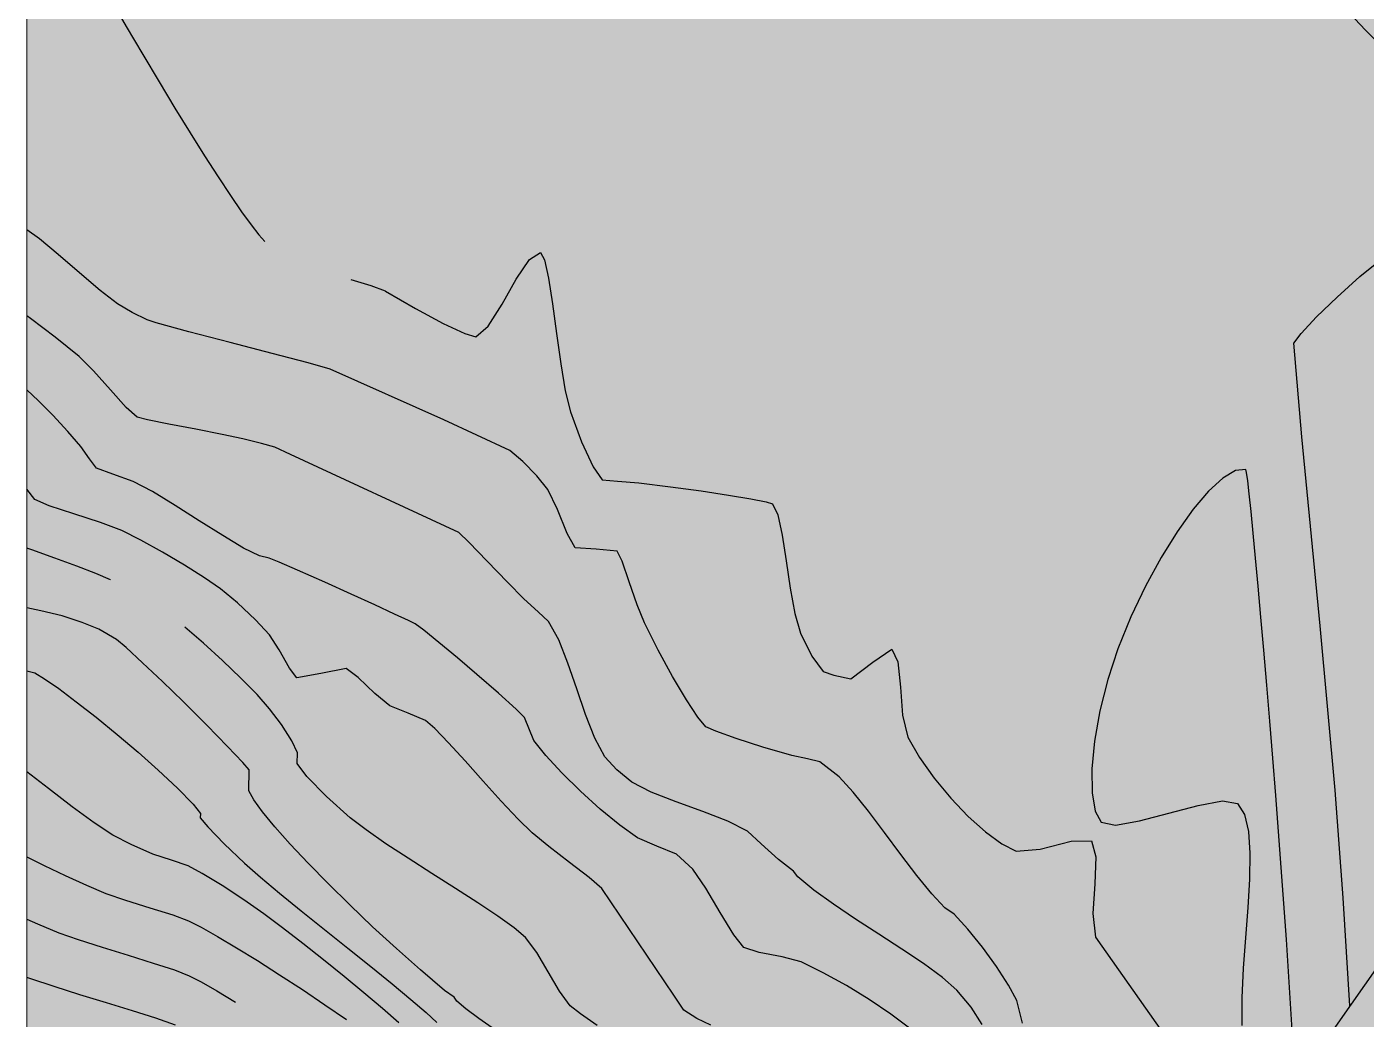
# Model space of a CAD drawing. Extents: x -367 to 63045, y 275 to 109039.
# Drawn here: x 62089 to 62141.7, y 108476.5 to 108515.5 of the extents above; entities that cross this region are included whole.
import ezdxf

# ---------------------------------------------------------------- set-up
doc = ezdxf.new("R2010")
doc.units = 0
doc.header["$LTSCALE"] = 25.401856
doc.header["$MEASUREMENT"] = 0
for name, color, linetype in [('colore lago', 131, 'Continuous'), ('curve livello 5m', 7, 'Continuous'), ('Per+Mod Surf', 7, 'Continuous')]:
    doc.layers.add(name, color=color, linetype=linetype)
doc.layers.add('Colori bordi', color=5, linetype='Continuous', plot=False)
doc.layers.add('no_plot', color=5, linetype='Continuous', plot=False)

msp = doc.modelspace()

# ---------------------------------------------------------------- hatches: boundary and pattern name
at = {"layer": 'colore lago', "linetype": 'Continuous', "lineweight": 0}
msp.add_hatch(color=256, dxfattribs=at).paths.add_polyline_path([(62184.44037, 108578.69715), (62185.03434, 108578.125), (62185.55328, 108577.07553), (62184.71184, 108576.84218), (62189.10999, 108571.21279), (62202.4034, 108574.89937), (62203.10581, 108574.00033), (62197.58567, 108564.24353), (62201.98383, 108558.61423), (62202.78383, 108560.02814), (62202.78383, 108558.46665), (62203.82904, 108556.4937), (62204.32435, 108555.55874), (62204.73393, 108554.78562), (62204.99715, 108554.28875), (62205.31668, 108553.6856), (62206.09904, 108553.14835), (62206.994, 108552.58011), (62207.77037, 108552.12865), (62208.28489, 108551.88137), (62208.98831, 108551.7939), (62209.75528, 108551.70767), (62210.27698, 108551.52482), (62211.05005, 108551.20587), (62211.84255, 108550.8465), (62212.31081, 108550.58878), (62213.28943, 108549.57594), (62214.66393, 108548.14578), (62215.45723, 108547.3376), (62216.16484, 108546.6219), (62216.68181, 108546.10437), (62216.90318, 108545.89072), (62217.44028, 108545.65476), (62218.04836, 108545.19124), (62218.87708, 108544.48294), (62219.4919, 108543.90061), (62219.85139, 108543.51423), (62220.22605, 108542.63483), (62220.56531, 108541.56721), (62220.9211, 108540.79857), (62221.36372, 108540.51775), (62221.86652, 108540.21289), (62222.46332, 108539.50212), (62223.10529, 108538.59681), (62223.70955, 108537.87247), (62224.20518, 108537.55122), (62224.69366, 108537.28115), (62225.15194, 108537.02649), (62225.71553, 108536.65965), (62226.50081, 108536.12628), (62227.3663, 108535.52374), (62228.1705, 108534.9494), (62229.08636, 108534.26713), (62230.1381, 108533.46091), (62231.0102, 108532.77261), (62231.91617, 108532.02959), (62232.79706, 108531.29172), (62233.57004, 108530.62991), (62234.15231, 108530.11507), (62234.46103, 108529.81812), (62235.02241, 108528.93574), (62235.50983, 108528.21194), (62236.1616, 108527.97079), (62237.88452, 108527.35259), (62236.19155, 108519.02067), (62235.95115, 108517.8376), (62230.60336, 108518.76617), (62225.09835, 108519.31118), (62219.53535, 108519.50718), (62213.99236, 108519.34019), (62208.44135, 108518.81819), (62202.96136, 108517.90819), (62197.53735, 108516.63019), (62192.21835, 108515.03521), (62187.02936, 108513.0682), (62181.96335, 108510.75821), (62177.07535, 108508.14421), (62172.35535, 108505.18521), (62168.15134, 108502.19022), (62163.99534, 108498.79922), (62159.92034, 108495.02322), (62156.87234, 108491.82123), (62153.58533, 108487.9912), (62151.00034, 108484.57322), (62147.89234, 108479.97022), (62145.09534, 108475.15423), (62142.62333, 108470.19523), (62140.49932, 108465.06123), (62138.70632, 108459.79123), (62137.26532, 108454.41924), (62136.17032, 108448.97023), (62135.44131, 108443.47724), (62135.08431, 108438.09823), (62135.07531, 108432.54122), (62135.4223, 108426.97924), (62136.1643, 108421.48524), (62137.24929, 108416.02824), (62138.11624, 108412.81415), (62136.87629, 108410.16824), (62132.8128, 108408.61126), (62132.07881, 108409.20236), (62131.22289, 108409.67071), (62130.50179, 108409.8758), (62129.73905, 108409.66836), (62128.79583, 108409.16644), (62127.82182, 108408.63823), (62126.9667, 108408.35186), (62126.4708, 108408.43826), (62125.54632, 108408.64534), (62123.26174, 108409.24028), (62120.33075, 108410.05585), (62117.14751, 108410.95602), (62114.10621, 108411.80472), (62111.601, 108412.46593), (62110.85667, 108412.63236), (62109.99272, 108412.81634), (62109.48217, 108412.93677), (62108.8675, 108413.23396), (62108.1109, 108413.60641), (62106.96975, 108414.09549), (62105.58923, 108414.65753), (62104.07452, 108415.25987), (62102.53083, 108415.86981), (62101.06332, 108416.45468), (62099.7772, 108416.98179), (62098.77764, 108417.41846), (62098.12077, 108417.74642), (62097.08202, 108418.402), (62094.14205, 108420.10043), (62090.9826, 108422.11739), (62089.00829, 108423.4159), (62089.0084, 108612.37278), (62120.88999, 108629.95032), (62123.51589, 108627.78348), (62127.40046, 108624.87082), (62132.09238, 108621.99255), (62137.11189, 108618.69874), (62141.9676, 108615.09259), (62145.99091, 108612.94276), (62152.41989, 108607.98332), (62153.53281, 108607.46368), (62154.64574, 108606.94403), (62153.74834, 108606.61531), (62152.36859, 108606.1099), (62157.20571, 108600.8529), (62170.15914, 108605.59782), (62170.93166, 108604.75824), (62166.215, 108594.58868), (62171.05211, 108589.33168), (62172.53972, 108592.53911), (62173.61881, 108592.04274), (62173.89927, 108591.77136), (62174.52108, 108591.27829), (62175.29877, 108590.71102), (62176.16099, 108590.1049), (62177.03637, 108589.49528), (62177.85355, 108588.91749), (62178.54117, 108588.40689), (62179.02787, 108587.99882), (62179.46911, 108587.46018), (62180.05431, 108586.73849), (62180.60099, 108586.11149), (62181.23677, 108585.39235), (62181.56921, 108585.00258), (62181.87023, 108584.35861), (62182.1683, 108583.51591), (62182.76671, 108581.60651), (62183.0726, 108580.72588), (62183.38664, 108580.01867)])

# ---------------------------------------------------------------- linework, layer by layer
at = {"layer": 'Colori bordi', "linetype": 'Continuous', "lineweight": 0, "flags": 128}
msp.add_lwpolyline([(62089.00829, 108423.4159), (62089.0084, 108612.37278)], dxfattribs=at)
at = {"layer": 'curve livello 5m', "color": 2, "flags": 128}
for points in [[(62092.39083, 108516.40348), (62092.91373, 108515.50057), (62093.56539, 108514.39239), (62094.20721, 108513.31751), (62094.83206, 108512.28749), (62095.43281, 108511.31388), (62096.00234, 108510.4082), (62096.53353, 108509.58202), (62097.01926, 108508.84687), (62097.45239, 108508.2143), (62097.82582, 108507.69586), (62098.1324, 108507.30309), (62098.36503, 108507.04753), (62098.36503, 108507.04753)], [(62101.74686, 108505.5469), (62102.54357, 108505.31184), (62103.10208, 108505.1027), (62103.10208, 108505.1027), (62103.11222, 108505.09526), (62104.28972, 108504.40618), (62105.38653, 108503.82107), (62106.23584, 108503.4241), (62106.67085, 108503.29944), (62106.67085, 108503.29944), (62107.15159, 108503.7214), (62107.69789, 108504.57938), (62108.25699, 108505.55807), (62108.77614, 108506.34213), (62109.20259, 108506.61624), (62109.20259, 108506.61624), (62109.36951, 108506.31903), (62109.52755, 108505.59892), (62109.68241, 108504.58993), (62109.83981, 108503.4261), (62110.00545, 108502.24145), (62110.18505, 108501.17), (62110.38433, 108500.34578), (62110.38433, 108500.34578), (62110.81879, 108499.17319), (62111.28056, 108498.18262), (62111.6311, 108497.67124), (62111.6311, 108497.67124), (62112.23326, 108497.61883), (62113.07349, 108497.55656), (62113.07349, 108497.55656), (62114.32586, 108497.40098), (62115.52564, 108497.23746), (62116.59972, 108497.07745), (62117.47501, 108496.93238), (62118.0784, 108496.81369), (62118.33679, 108496.73283), (62118.537, 108496.29702), (62118.709, 108495.50179), (62118.86861, 108494.49298), (62119.03167, 108493.41644), (62119.21398, 108492.41799), (62119.43139, 108491.64348), (62119.87757, 108490.74349), (62120.3205, 108490.14015), (62120.74152, 108489.99893), (62121.41506, 108489.84664), (62122.27505, 108490.51071), (62123.02207, 108491.02274), (62123.26628, 108490.51599), (62123.36346, 108489.52757), (62123.44786, 108488.42191), (62123.65375, 108487.56344), (62124.11769, 108486.76316), (62124.69179, 108485.9504), (62125.33881, 108485.16443), (62126.02151, 108484.44452), (62126.70266, 108483.82994), (62127.34501, 108483.35995), (62127.91133, 108483.07383), (62128.86222, 108483.15611), (62130.07418, 108483.46871), (62130.87665, 108483.48172), (62131.04856, 108482.8596), (62131.00415, 108481.79471), (62130.93348, 108480.62624), (62131.02663, 108479.69338), (62135.12744, 108473.89076)], [(62141.03658, 108476.99373), (62140.76658, 108481.2374), (62140.45848, 108485.47848), (62140.45848, 108485.47848), (62139.86327, 108491.93797), (62139.14294, 108499.37047), (62138.83765, 108503.05093), (62138.83765, 108503.05093), (62139.1168, 108503.43371), (62139.72197, 108504.07824), (62140.53187, 108504.86208), (62141.4252, 108505.66281), (62141.4252, 108505.66281), (62142.03182, 108506.15813)], [(62092.29395, 108493.74374), (62092.29395, 108493.74374), (62091.725, 108493.98969), (62090.97546, 108494.2834), (62090.11188, 108494.60105), (62089.2008, 108494.91881), (62089.00833, 108494.98225)], [(62111.4386, 108476.22493), (62110.78397, 108476.67621), (62110.38148, 108477.00133), (62109.95095, 108477.56955), (62109.50583, 108478.32663), (62109.05829, 108479.08962), (62108.62051, 108479.67558), (62108.17547, 108480.05911), (62107.53519, 108480.52302), (62106.74893, 108481.04792), (62105.86598, 108481.61442), (62104.93561, 108482.20312), (62104.0071, 108482.79463), (62103.12973, 108483.36956), (62102.35276, 108483.90852), (62101.72548, 108484.3921), (62100.79637, 108485.22745), (62100.02362, 108486.01614), (62099.63907, 108486.52155), (62099.64713, 108486.94822), (62099.4278, 108487.4102), (62099.02307, 108488.0508), (62098.55436, 108488.67785), (62098.06246, 108489.22955), (62097.42872, 108489.87713), (62096.70835, 108490.569), (62095.95656, 108491.25352), (62095.22855, 108491.87909)], [(62089.00833, 108480.40585), (62089.43595, 108480.21825), (62090.27078, 108479.87133), (62091.02864, 108479.59857), (62091.97392, 108479.29563), (62092.99466, 108478.9824), (62093.97891, 108478.67877), (62094.81468, 108478.40464), (62095.39003, 108478.17991), (62095.86141, 108477.93588), (62096.47989, 108477.58432), (62097.21628, 108477.14379)]]:
    msp.add_lwpolyline(points, dxfattribs=at)
at = {"layer": 'no_plot', "flags": 128}
for points in [[(62146.11856, 108515.78442), (62145.10353, 108515.05795), (62144.21849, 108514.45071), (62143.56515, 108514.03671), (62143.24521, 108513.88999), (62143.24521, 108513.88999), (62142.94876, 108514.09116), (62142.39057, 108514.60826), (62141.65361, 108515.3519), (62140.8208, 108516.23267)], [(62128.16281, 108476.31493), (62127.94538, 108477.20298), (62127.61149, 108477.8132), (62127.13775, 108478.53899), (62126.58354, 108479.29893), (62126.00824, 108480.01159), (62125.47123, 108480.59555), (62125.47123, 108480.59555), (62125.1117, 108480.85158), (62124.59314, 108481.40486), (62124.00799, 108482.125), (62123.38104, 108482.94818), (62122.73706, 108483.81056), (62122.10084, 108484.64832), (62121.49719, 108485.39763), (62120.95088, 108485.99466), (62120.95088, 108485.99466), (62120.18854, 108486.58737), (62119.70701, 108486.69968), (62119.09495, 108486.83462), (62119.09495, 108486.83462), (62117.95153, 108487.1709), (62116.90027, 108487.50779), (62116.09988, 108487.79203), (62115.70908, 108487.97039), (62115.39828, 108488.3409), (62114.94387, 108489.03171), (62114.40374, 108489.94497), (62113.83575, 108490.98284), (62113.29777, 108492.04746), (62113.0143, 108492.76021), (62112.69932, 108493.67068), (62112.41421, 108494.47678), (62112.22036, 108494.87645), (62111.40023, 108494.94341), (62110.56853, 108495.00777), (62110.25159, 108495.56893), (62109.87851, 108496.51364), (62109.49969, 108497.30063), (62109.06585, 108497.83461), (62108.51333, 108498.40011), (62108.0079, 108498.82747), (62105.4085, 108500.03264), (62100.93523, 108502.02569), (62100.0727, 108502.2782), (62098.66363, 108502.64772), (62097.00207, 108503.07303), (62095.38206, 108503.49293), (62094.09765, 108503.84619), (62093.73818, 108503.96204), (62093.14848, 108504.25704), (62092.57722, 108504.59449), (62091.89442, 108505.11614), (62091.07715, 108505.81204), (62090.24406, 108506.53762), (62089.51381, 108507.14833), (62089.00834, 108507.49734)], [(62126.56988, 108476.26571), (62126.14035, 108476.94953), (62125.58441, 108477.617), (62125.58441, 108477.617), (62125.01068, 108478.11275), (62124.27256, 108478.65342), (62123.42254, 108479.22524), (62122.51313, 108479.81444), (62121.59683, 108480.40725), (62120.72616, 108480.98991), (62119.9536, 108481.54863), (62119.33167, 108482.06966), (62119.33167, 108482.06966), (62119.1563, 108482.28642), (62118.56942, 108482.74271), (62117.89237, 108483.36982), (62117.35075, 108483.8619), (62116.57113, 108484.25885), (62115.58953, 108484.64086), (62114.54228, 108485.01752), (62113.56569, 108485.39836), (62112.79607, 108485.79296), (62112.21252, 108486.26867), (62111.73796, 108486.78762), (62111.34131, 108487.52025), (62110.97794, 108488.44266), (62110.63146, 108489.45869), (62110.28544, 108490.4722), (62109.92348, 108491.38702), (62109.52915, 108492.107), (62109.11417, 108492.48742), (62108.55614, 108492.99005), (62107.90876, 108493.64556), (62107.11085, 108494.4799), (62106.39642, 108495.22349), (62105.99948, 108495.60678), (62099.38252, 108498.67463), (62098.7556, 108498.95395), (62098.24176, 108499.10157), (62097.5086, 108499.28596), (62096.69646, 108499.45808), (62095.64916, 108499.6617), (62094.59258, 108499.86388), (62093.75259, 108500.03163), (62093.35508, 108500.13202), (62092.91922, 108500.52341), (62092.29934, 108501.21118), (62091.63397, 108501.95835), (62091.06166, 108502.5279), (62090.12477, 108503.28467), (62089.15246, 108504.02067), (62089.00834, 108504.12328)], [(62123.72338, 108476.11384), (62122.97824, 108476.67165), (62122.13355, 108477.24219), (62121.23539, 108477.79435), (62120.32982, 108478.29701), (62119.46293, 108478.71904), (62119.46293, 108478.71904), (62118.70776, 108478.92271), (62117.81054, 108479.0915), (62117.20474, 108479.28453), (62116.81059, 108479.78344), (62116.27885, 108480.66306), (62115.70799, 108481.62305), (62115.19645, 108482.36308), (62114.55549, 108482.95171), (62113.78671, 108483.27716), (62113.02319, 108483.60137), (62112.32218, 108484.10456), (62111.55465, 108484.7326), (62110.77718, 108485.4323), (62110.04632, 108486.15049), (62109.41863, 108486.834), (62108.95068, 108487.42967), (62108.57494, 108488.33456), (62108.24688, 108488.65885), (62107.55648, 108489.28543), (62106.71085, 108490.02631), (62105.94558, 108490.6758), (62105.20927, 108491.28512), (62104.61587, 108491.76123), (62104.27938, 108492.0111), (62104.02175, 108492.14113), (62103.47316, 108492.39888), (62102.69785, 108492.75503), (62101.76006, 108493.18028), (62100.72403, 108493.64534), (62099.65401, 108494.12089), (62098.93192, 108494.4352), (62098.53457, 108494.6001), (62098.15861, 108494.68129), (62097.53228, 108494.99257), (62096.71524, 108495.47987), (62095.79016, 108496.06437), (62094.83974, 108496.66728), (62093.94666, 108497.20981), (62093.19361, 108497.61314), (62092.39563, 108497.89109), (62091.74734, 108498.13097), (62091.47425, 108498.50536), (62091.13649, 108498.98544), (62090.6202, 108499.57887), (62090.02901, 108500.21451), (62089.46216, 108500.78866), (62089.01891, 108501.19762), (62089.00834, 108501.20605)], [(62138.90131, 108473.94047), (62138.541, 108479.6037), (62138.12983, 108485.26347), (62138.12983, 108485.26347), (62138.01057, 108486.73439), (62137.89011, 108488.18858), (62137.77008, 108489.60854), (62137.65208, 108490.97676), (62137.53773, 108492.27577), (62137.42865, 108493.48805), (62137.32644, 108494.59612), (62137.23273, 108495.58248), (62137.14912, 108496.42963), (62137.07723, 108497.12007), (62137.01868, 108497.63632), (62136.97507, 108497.96087), (62136.94802, 108498.07624), (62136.94802, 108498.07624), (62136.53548, 108498.03792), (62136.0377, 108497.74576), (62135.47543, 108497.22874), (62134.8694, 108496.51588), (62134.24034, 108495.63617), (62133.60901, 108494.61861), (62132.99612, 108493.49221), (62132.42243, 108492.28596), (62131.90867, 108491.02888), (62131.51246, 108489.82374), (62131.2074, 108488.59622), (62130.99926, 108487.40596), (62130.89378, 108486.3126), (62130.89672, 108485.37578), (62131.01383, 108484.65514), (62131.25087, 108484.2103), (62131.81659, 108484.09793), (62132.7676, 108484.26359), (62133.9137, 108484.5694), (62135.06465, 108484.87747), (62136.03022, 108485.04993), (62136.62021, 108484.94887), (62136.89623, 108484.52296), (62137.04859, 108483.85554), (62137.10261, 108482.99184), (62137.08364, 108481.97708), (62137.01703, 108480.85651), (62136.92812, 108479.67533), (62136.84225, 108478.47879), (62136.78477, 108477.31211), (62136.78102, 108476.22052)], [(62115.90366, 108476.23471), (62115.35005, 108476.49922), (62114.84297, 108476.82212), (62114.45037, 108477.41835), (62111.62291, 108481.60869), (62111.12768, 108482.03747), (62110.35509, 108482.62974), (62109.53144, 108483.25718), (62108.88308, 108483.79148), (62108.32809, 108484.33992), (62107.66633, 108485.0468), (62106.95276, 108485.8339), (62106.24239, 108486.62295), (62105.59018, 108487.3357), (62105.05111, 108487.89391), (62104.68018, 108488.21933), (62104.00106, 108488.49766), (62103.28312, 108488.78476), (62102.69006, 108489.28012), (62102.04197, 108489.90399), (62101.56973, 108490.25562), (62100.57024, 108490.05592), (62099.62476, 108489.88491), (62099.339, 108490.27358), (62098.93245, 108490.98925), (62098.5492, 108491.5873), (62098.00409, 108492.16808), (62097.29116, 108492.83462), (62096.6243, 108493.38697), (62096.00243, 108493.81815), (62095.2103, 108494.31788), (62094.34107, 108494.83117), (62093.48785, 108495.30302), (62092.74378, 108495.67844), (62091.91091, 108495.99555), (62090.85716, 108496.33558), (62089.89188, 108496.65311), (62089.32443, 108496.90272), (62089.00834, 108497.31235)], [(62107.43941, 108476.03507), (62106.78435, 108476.49174), (62106.26854, 108476.87951), (62105.91999, 108477.18053), (62105.82032, 108477.33189), (62105.43008, 108477.59884), (62104.48716, 108478.40631), (62103.54089, 108479.24818), (62102.60861, 108480.10675), (62101.70766, 108480.96432), (62100.85539, 108481.8032), (62100.06914, 108482.60567), (62099.36625, 108483.35403), (62098.76407, 108484.03059), (62098.27994, 108484.61764), (62097.9312, 108485.09748), (62097.73521, 108485.45241), (62097.75067, 108486.26999), (62097.50377, 108486.56052), (62096.90714, 108487.18863), (62096.08259, 108488.02849), (62095.15194, 108488.95429), (62094.34118, 108489.7403), (62093.55295, 108490.48659), (62092.90991, 108491.07846), (62092.53474, 108491.40122), (62091.84411, 108491.80904), (62091.18476, 108492.06809), (62090.39625, 108492.32744), (62089.55443, 108492.52692), (62089.00833, 108492.63713)], [(62089.00833, 108490.16697), (62089.32764, 108490.08203), (62089.32764, 108490.08203), (62089.7093, 108489.85656), (62090.26537, 108489.46877), (62090.95342, 108488.95207), (62091.73103, 108488.33984), (62092.55581, 108487.66548), (62093.38532, 108486.96239), (62094.17715, 108486.26395), (62094.17715, 108486.26395), (62094.93118, 108485.55134), (62095.54503, 108484.91728), (62095.83454, 108484.55198), (62095.83454, 108484.55198), (62095.83135, 108484.38327), (62096.12552, 108484.02861), (62096.77002, 108483.37082), (62097.5715, 108482.60724), (62097.5715, 108482.60724), (62098.19445, 108482.05665), (62098.95167, 108481.42107), (62099.80388, 108480.726), (62100.71184, 108479.99694), (62101.63629, 108479.25936), (62102.53796, 108478.53877), (62103.3776, 108477.86066), (62104.11596, 108477.25052), (62104.71377, 108476.73385), (62105.13178, 108476.33613)], [(62103.63442, 108476.32092), (62102.98992, 108476.88747), (62102.26458, 108477.5051), (62101.48414, 108478.15246), (62100.67433, 108478.8082), (62099.86087, 108479.451), (62099.06949, 108480.05951), (62098.32593, 108480.61238), (62097.53718, 108481.16331), (62096.68544, 108481.72154), (62095.91018, 108482.19835), (62095.35084, 108482.50501), (62094.70392, 108482.72175), (62093.96828, 108482.96182), (62093.10811, 108483.34269), (62092.3877, 108483.71124), (62091.65779, 108484.1894), (62090.79608, 108484.81789), (62089.85752, 108485.53691), (62089.00833, 108486.19982)], [(62089.00833, 108482.84959), (62089.68728, 108482.50893), (62090.51978, 108482.11421), (62091.36026, 108481.73599), (62092.11953, 108481.41658), (62092.11953, 108481.41658), (62092.8905, 108481.14878), (62093.84929, 108480.85207), (62094.75592, 108480.56909), (62095.37043, 108480.34246), (62095.37043, 108480.34246), (62095.8713, 108480.08472), (62096.50844, 108479.72507), (62097.25306, 108479.28181), (62098.07639, 108478.77327), (62098.94963, 108478.21775), (62099.84399, 108477.63356), (62100.73069, 108477.03904), (62101.58094, 108476.45248)], [(62094.85992, 108476.24004), (62094.08878, 108476.50447), (62093.16066, 108476.79918), (62092.14004, 108477.11273), (62091.09139, 108477.43365), (62090.07919, 108477.75048), (62089.16792, 108478.05178), (62089.00832, 108478.11048)]]:
    msp.add_lwpolyline(points, dxfattribs=at)
at = {"layer": 'Per+Mod Surf', "color": 2, "linetype": 'Continuous'}
msp.add_line((62156.42735, 108499.00125), (62138.41232, 108473.24125), dxfattribs=at)

doc.saveas('drawing.dxf')
